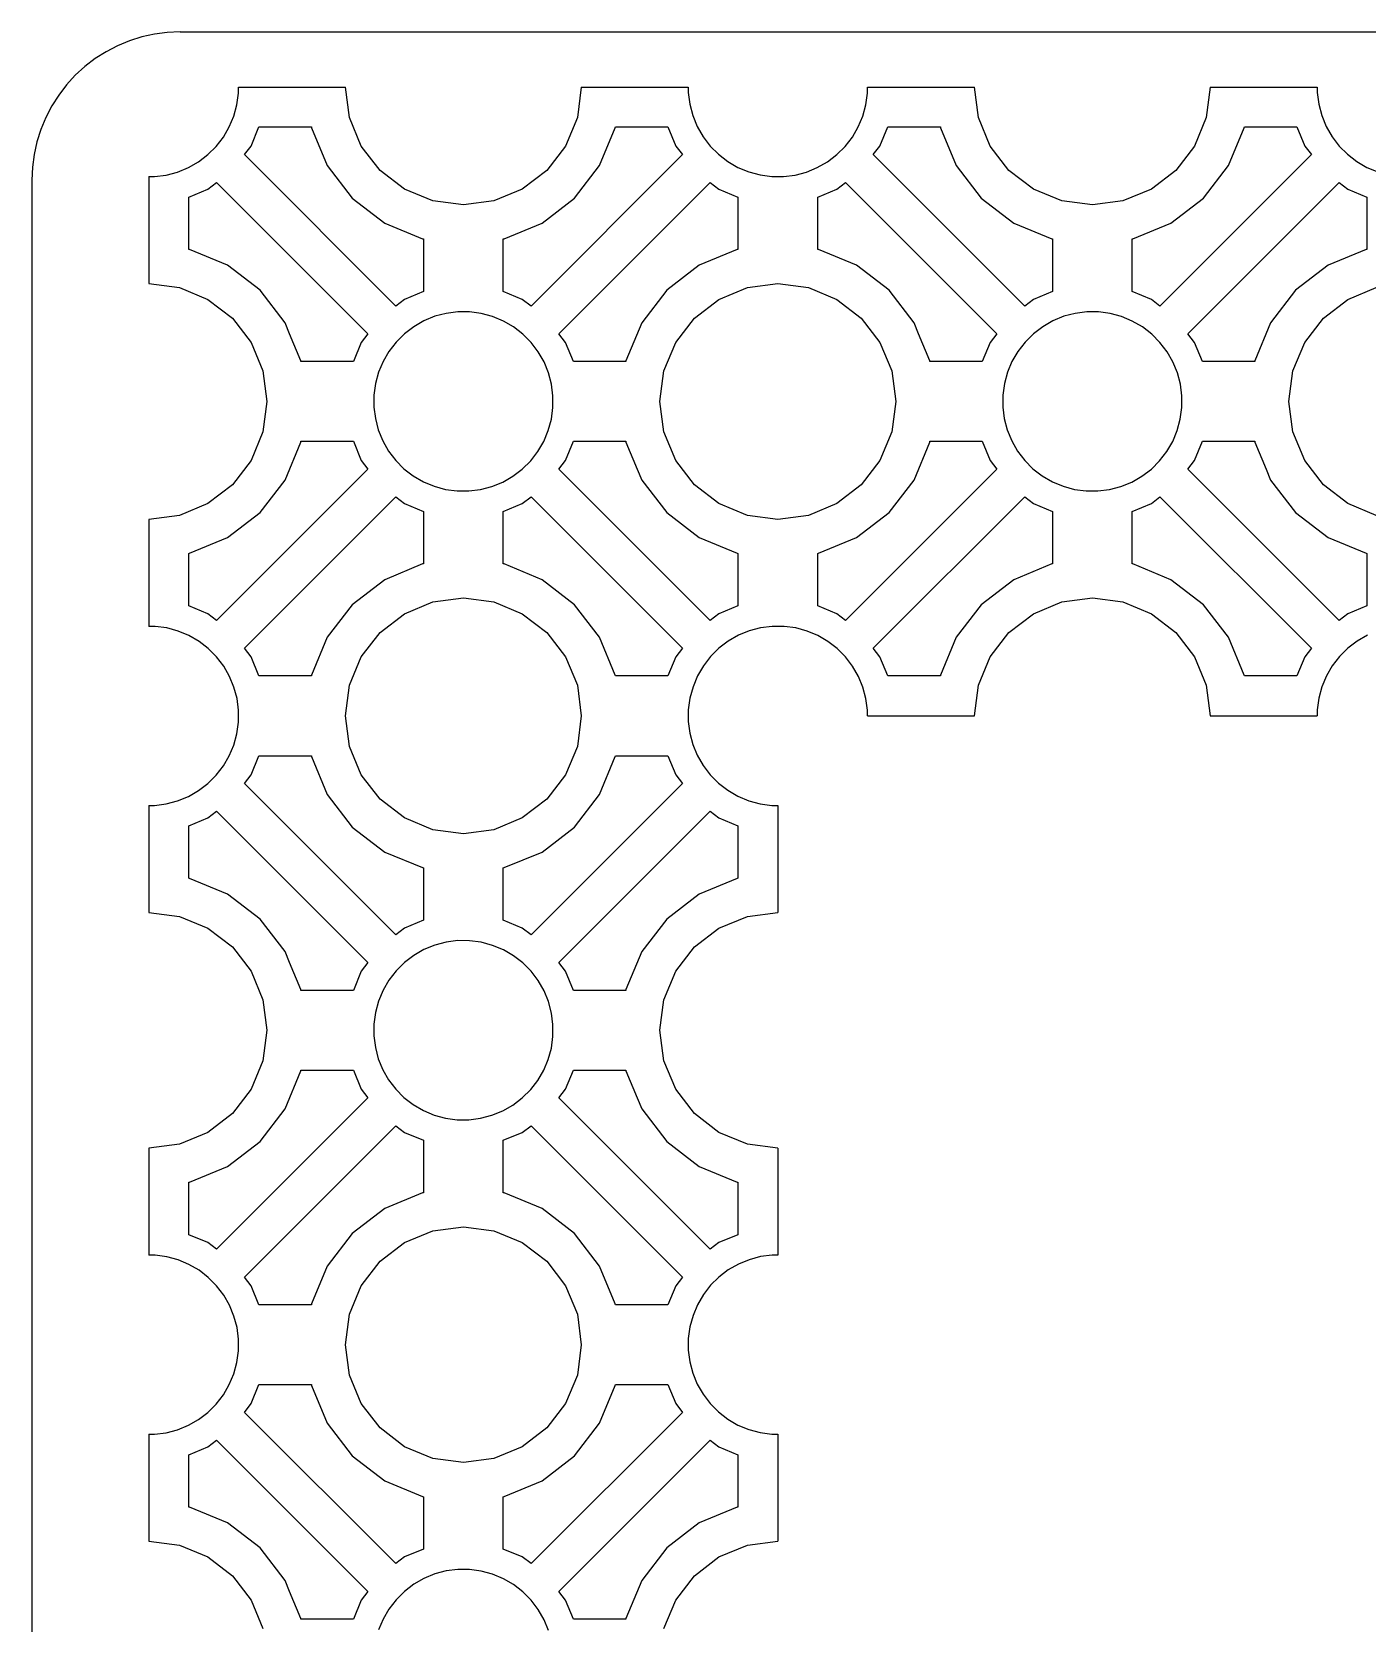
# Model space of a CAD drawing. Extents: x -217 to 217, y -140 to 140.
# Drawn here: x 4 to 118.3, y 3.5 to 139.7 of the extents above; entities that cross this region are included whole.
import ezdxf

# ---------------------------------------------------------------- set-up
doc = ezdxf.new("R2010")
doc.units = 0
doc.layers.get('0').update_dxf_attribs({"linetype": 'CONTINUOUS'})

msp = doc.modelspace()

# ---------------------------------------------------------------- linework, layer by layer
at = {"color": 154}
for p, q in [((13.38, 139.27), (12.33, 138.94)), ((14.46, 139.51), (13.38, 139.27)), ((15.56, 139.66), (14.46, 139.51)), ((16.67, 139.71), (15.56, 139.66)), ((16.67, 139.71), (210.91, 139.68)), ((10.32, 138), (9.38, 137.41)), ((11.3, 138.52), (10.32, 138)), ((12.33, 138.94), (11.3, 138.52)), ((8.51, 136.73), (7.69, 135.99)), ((9.38, 137.41), (8.51, 136.73)), ((6.94, 135.17), (6.27, 134.29)), ((7.69, 135.99), (6.94, 135.17)), ((6.27, 134.29), (5.67, 133.36)), ((5.16, 132.37), (4.73, 131.35)), ((5.67, 133.36), (5.16, 132.37)), ((4.73, 131.35), (4.4, 130.29)), ((4.4, 130.29), (4.16, 129.21)), ((4.02, 128.11), (3.97, 127.01)), ((4.16, 129.21), (4.02, 128.11)), ((3.97, 127.01), (3.97, -127.01))]:
    msp.add_line(p, q, dxfattribs=at)
at = {"color": 1}
for p, q in [((21.65, 134.45), (21.66, 134.98)), ((21.66, 134.98), (30.81, 134.98)), ((31.16, 132.37), (30.81, 134.98)), ((51, 134.98), (50.66, 132.37)), ((51, 134.98), (60.16, 134.98)), ((60.16, 134.98), (60.16, 134.5)), ((75.49, 134.45), (75.49, 134.98)), ((75.49, 134.98), (84.65, 134.98)), ((84.99, 132.37), (84.65, 134.98)), ((104.83, 134.98), (104.49, 132.37)), ((104.83, 134.98), (113.99, 134.98)), ((113.99, 134.98), (113.99, 134.5)), ((21.52, 133.46), (21.65, 134.45)), ((60.16, 134.5), (60.28, 133.51)), ((75.35, 133.46), (75.49, 134.45)), ((113.99, 134.5), (114.12, 133.51)), ((20.87, 131.56), (21.26, 132.49)), ((21.26, 132.49), (21.52, 133.46)), ((32.16, 129.93), (31.16, 132.37)), ((50.66, 132.37), (49.65, 129.93)), ((60.28, 133.51), (60.54, 132.53)), ((60.54, 132.53), (60.92, 131.6)), ((74.7, 131.56), (75.09, 132.49)), ((75.09, 132.49), (75.35, 133.46)), ((86, 129.93), (84.99, 132.37)), ((104.49, 132.37), (103.48, 129.93)), ((114.12, 133.51), (114.38, 132.53)), ((114.38, 132.53), (114.76, 131.6)), ((20.36, 130.69), (20.87, 131.56)), ((22.73, 129.93), (23.41, 131.57)), ((23.41, 131.57), (27.9, 131.57)), ((27.9, 131.57), (27.91, 131.5)), ((27.91, 131.5), (29.25, 128.25)), ((52.56, 128.25), (53.91, 131.5)), ((53.91, 131.5), (53.92, 131.57)), ((53.92, 131.57), (58.4, 131.57)), ((58.4, 131.57), (59.08, 129.93)), ((60.92, 131.6), (61.42, 130.73)), ((74.2, 130.69), (74.7, 131.56)), ((76.56, 129.93), (77.24, 131.57)), ((77.24, 131.57), (81.73, 131.57)), ((81.73, 131.57), (81.74, 131.5)), ((81.74, 131.5), (83.08, 128.25)), ((106.4, 128.25), (107.74, 131.5)), ((107.74, 131.5), (107.75, 131.57)), ((107.75, 131.57), (112.24, 131.57)), ((112.24, 131.57), (112.92, 129.93)), ((114.76, 131.6), (115.26, 130.73)), ((19.04, 129.19), (19.75, 129.9)), ((19.75, 129.9), (20.36, 130.69)), ((22.16, 129.19), (22.73, 129.93)), ((33.77, 127.84), (32.16, 129.93)), ((49.65, 129.93), (48.04, 127.84)), ((59.08, 129.93), (59.65, 129.19)), ((61.42, 130.73), (62.03, 129.93)), ((62.03, 129.93), (62.74, 129.22)), ((72.87, 129.19), (73.58, 129.9)), ((73.58, 129.9), (74.2, 130.69)), ((75.99, 129.19), (76.56, 129.93)), ((87.6, 127.84), (86, 129.93)), ((103.48, 129.93), (101.88, 127.84)), ((112.92, 129.93), (113.49, 129.19)), ((115.26, 130.73), (115.87, 129.93)), ((115.87, 129.93), (116.57, 129.22)), ((16.44, 127.7), (17.37, 128.08)), ((17.37, 128.08), (18.24, 128.58)), ((18.24, 128.58), (19.04, 129.19)), ((35.12, 116.23), (22.16, 129.19)), ((29.25, 128.25), (31.39, 125.46)), ((59.65, 129.19), (46.7, 116.23)), ((50.42, 125.46), (52.56, 128.25)), ((62.74, 129.22), (63.54, 128.61)), ((63.54, 128.61), (64.4, 128.1)), ((64.4, 128.1), (65.33, 127.71)), ((70.27, 127.7), (71.2, 128.08)), ((71.2, 128.08), (72.07, 128.58)), ((72.07, 128.58), (72.87, 129.19)), ((88.95, 116.23), (75.99, 129.19)), ((83.08, 128.25), (85.22, 125.46)), ((113.49, 129.19), (100.53, 116.23)), ((104.26, 125.46), (106.4, 128.25)), ((116.57, 129.22), (117.37, 128.61)), ((117.37, 128.61), (118.24, 128.1)), ((118.24, 128.1), (119.17, 127.71)), ((13.99, 127.31), (13.99, 118.16)), ((13.99, 127.31), (14.47, 127.31)), ((14.47, 127.31), (15.46, 127.44)), ((15.46, 127.44), (16.44, 127.7)), ((19.04, 126.24), (19.78, 126.81)), ((19.78, 126.81), (32.74, 113.85)), ((35.86, 126.24), (33.77, 127.84)), ((48.04, 127.84), (45.95, 126.24)), ((49.08, 113.85), (62.03, 126.81)), ((62.03, 126.81), (62.78, 126.24)), ((65.33, 127.71), (66.3, 127.45)), ((66.3, 127.45), (67.3, 127.32)), ((67.3, 127.32), (68.3, 127.31)), ((68.3, 127.31), (69.3, 127.44)), ((69.3, 127.44), (70.27, 127.7)), ((72.87, 126.24), (73.61, 126.81)), ((73.61, 126.81), (86.57, 113.85)), ((89.69, 126.24), (87.6, 127.84)), ((101.88, 127.84), (99.79, 126.24)), ((102.91, 113.85), (115.87, 126.81)), ((115.87, 126.81), (116.61, 126.24)), ((17.4, 125.56), (19.04, 126.24)), ((17.4, 121.07), (17.4, 125.56)), ((31.39, 125.46), (34.18, 123.32)), ((38.29, 125.23), (35.86, 126.24)), ((45.95, 126.24), (43.52, 125.23)), ((47.64, 123.32), (50.42, 125.46)), ((62.78, 126.24), (64.41, 125.56)), ((64.41, 125.56), (64.41, 121.07)), ((71.24, 125.56), (72.87, 126.24)), ((71.24, 121.07), (71.24, 125.56)), ((85.22, 125.46), (88.01, 123.32)), ((92.13, 125.23), (89.69, 126.24)), ((99.79, 126.24), (97.35, 125.23)), ((101.47, 123.32), (104.26, 125.46)), ((116.61, 126.24), (118.24, 125.56)), ((118.24, 125.56), (118.24, 121.07)), ((40.91, 124.89), (38.29, 125.23)), ((43.52, 125.23), (40.91, 124.89)), ((94.74, 124.89), (92.13, 125.23)), ((97.35, 125.23), (94.74, 124.89)), ((34.18, 123.32), (37.42, 121.98)), ((44.39, 121.98), (47.64, 123.32)), ((88.01, 123.32), (91.26, 121.98)), ((98.22, 121.98), (101.47, 123.32)), ((37.42, 121.98), (37.49, 121.97)), ((37.49, 121.97), (37.49, 117.48)), ((44.32, 121.97), (44.39, 121.98)), ((44.32, 117.48), (44.32, 121.97)), ((91.26, 121.98), (91.33, 121.97)), ((91.33, 121.97), (91.33, 117.48)), ((98.15, 121.97), (98.22, 121.98)), ((98.15, 117.48), (98.15, 121.97)), ((17.47, 121.06), (17.4, 121.07)), ((20.72, 119.72), (17.47, 121.06)), ((64.34, 121.06), (61.09, 119.72)), ((64.41, 121.07), (64.34, 121.06)), ((71.31, 121.06), (71.24, 121.07)), ((74.55, 119.72), (71.31, 121.06)), ((118.17, 121.06), (114.93, 119.72)), ((118.24, 121.07), (118.17, 121.06)), ((23.51, 117.58), (20.72, 119.72)), ((61.09, 119.72), (58.31, 117.58)), ((77.34, 117.58), (74.55, 119.72)), ((114.93, 119.72), (112.14, 117.58)), ((13.99, 118.16), (16.6, 117.81)), ((16.6, 117.81), (19.04, 116.8)), ((25.64, 114.79), (23.51, 117.58)), ((37.49, 117.48), (35.86, 116.8)), ((45.95, 116.8), (44.32, 117.48)), ((58.31, 117.58), (56.17, 114.79)), ((62.78, 116.8), (65.21, 117.81)), ((65.21, 117.81), (67.82, 118.16)), ((67.82, 118.16), (70.44, 117.81)), ((70.44, 117.81), (72.87, 116.8)), ((79.48, 114.79), (77.34, 117.58)), ((91.33, 117.48), (89.69, 116.8)), ((99.79, 116.8), (98.15, 117.48)), ((112.14, 117.58), (110, 114.79)), ((116.61, 116.8), (119.04, 117.81)), ((19.04, 116.8), (21.13, 115.2)), ((35.86, 116.8), (35.12, 116.23)), ((46.7, 116.23), (45.95, 116.8)), ((60.69, 115.2), (62.78, 116.8)), ((72.87, 116.8), (74.96, 115.2)), ((89.69, 116.8), (88.95, 116.23)), ((100.53, 116.23), (99.79, 116.8)), ((114.52, 115.2), (116.61, 116.8)), ((21.13, 115.2), (22.73, 113.11)), ((26.03, 113.85), (25.64, 114.79)), ((36.66, 114.46), (35.86, 113.85)), ((37.53, 114.96), (36.66, 114.46)), ((38.46, 115.35), (37.53, 114.96)), ((39.43, 115.6), (38.46, 115.35)), ((40.43, 115.73), (39.43, 115.6)), ((41.43, 115.73), (40.43, 115.73)), ((42.43, 115.59), (41.43, 115.73)), ((43.4, 115.33), (42.43, 115.59)), ((44.33, 114.94), (43.4, 115.33)), ((45.19, 114.44), (44.33, 114.94)), ((56.17, 114.79), (54.82, 111.55)), ((59.08, 113.11), (60.69, 115.2)), ((74.96, 115.2), (76.56, 113.11)), ((79.87, 113.85), (79.48, 114.79)), ((90.49, 114.46), (89.69, 113.85)), ((91.36, 114.96), (90.49, 114.46)), ((92.29, 115.35), (91.36, 114.96)), ((93.26, 115.6), (92.29, 115.35)), ((94.26, 115.73), (93.26, 115.6)), ((95.27, 115.73), (94.26, 115.73)), ((96.26, 115.59), (95.27, 115.73)), ((97.23, 115.33), (96.26, 115.59)), ((98.16, 114.94), (97.23, 115.33)), ((99.03, 114.44), (98.16, 114.94)), ((110, 114.79), (108.66, 111.55)), ((112.92, 113.11), (114.52, 115.2)), ((22.73, 113.11), (23.74, 110.68)), ((26.99, 111.55), (26.03, 113.85)), ((32.16, 113.11), (31.49, 111.48)), ((32.74, 113.85), (32.16, 113.11)), ((35.15, 113.15), (34.53, 112.35)), ((35.86, 113.85), (35.15, 113.15)), ((45.99, 113.82), (45.19, 114.44)), ((46.7, 113.11), (45.99, 113.82)), ((47.31, 112.31), (46.7, 113.11)), ((49.65, 113.11), (49.08, 113.85)), ((50.33, 111.48), (49.65, 113.11)), ((58.07, 110.68), (59.08, 113.11)), ((76.56, 113.11), (77.57, 110.68)), ((80.82, 111.55), (79.87, 113.85)), ((86, 113.11), (85.32, 111.48)), ((86.57, 113.85), (86, 113.11)), ((88.98, 113.15), (88.37, 112.35)), ((89.69, 113.85), (88.98, 113.15)), ((99.82, 113.82), (99.03, 114.44)), ((100.53, 113.11), (99.82, 113.82)), ((101.14, 112.31), (100.53, 113.11)), ((103.48, 113.11), (102.91, 113.85)), ((104.16, 111.48), (103.48, 113.11)), ((111.91, 110.68), (112.92, 113.11)), ((34.53, 112.35), (34.03, 111.48)), ((47.81, 111.44), (47.31, 112.31)), ((88.37, 112.35), (87.86, 111.48)), ((101.64, 111.44), (101.14, 112.31)), ((23.74, 110.68), (24.08, 108.06)), ((27, 111.48), (26.99, 111.55)), ((31.49, 111.48), (27, 111.48)), ((33.64, 110.56), (33.38, 109.59)), ((34.03, 111.48), (33.64, 110.56)), ((48.19, 110.51), (47.81, 111.44)), ((48.45, 109.54), (48.19, 110.51)), ((54.81, 111.48), (50.33, 111.48)), ((54.82, 111.55), (54.81, 111.48)), ((57.73, 108.06), (58.07, 110.68)), ((77.57, 110.68), (77.92, 108.06)), ((80.83, 111.48), (80.82, 111.55)), ((85.32, 111.48), (80.83, 111.48)), ((87.47, 110.56), (87.21, 109.59)), ((87.86, 111.48), (87.47, 110.56)), ((102.02, 110.51), (101.64, 111.44)), ((102.28, 109.54), (102.02, 110.51)), ((108.65, 111.48), (104.16, 111.48)), ((108.66, 111.55), (108.65, 111.48)), ((111.56, 108.06), (111.91, 110.68)), ((33.38, 109.59), (33.24, 108.59)), ((48.57, 108.54), (48.45, 109.54)), ((87.21, 109.59), (87.08, 108.59)), ((102.41, 108.54), (102.28, 109.54)), ((24.08, 108.06), (23.74, 105.45)), ((33.24, 108.59), (33.24, 107.58)), ((48.57, 107.54), (48.57, 108.54)), ((58.07, 105.45), (57.73, 108.06)), ((77.92, 108.06), (77.57, 105.45)), ((87.08, 108.59), (87.07, 107.58)), ((102.4, 107.54), (102.41, 108.54)), ((111.91, 105.45), (111.56, 108.06)), ((33.24, 107.58), (33.37, 106.59)), ((33.37, 106.59), (33.62, 105.62)), ((48.17, 105.57), (48.44, 106.54)), ((48.44, 106.54), (48.57, 107.54)), ((87.07, 107.58), (87.2, 106.59)), ((87.2, 106.59), (87.46, 105.62)), ((102.01, 105.57), (102.27, 106.54)), ((102.27, 106.54), (102.4, 107.54)), ((23.74, 105.45), (22.73, 103.02)), ((33.62, 105.62), (34.01, 104.69)), ((47.79, 104.64), (48.17, 105.57)), ((59.08, 103.02), (58.07, 105.45)), ((77.57, 105.45), (76.56, 103.02)), ((87.46, 105.62), (87.84, 104.69)), ((101.62, 104.64), (102.01, 105.57)), ((112.92, 103.02), (111.91, 105.45)), ((25.64, 101.33), (26.99, 104.58)), ((26.99, 104.58), (27, 104.65)), ((27, 104.65), (31.49, 104.65)), ((31.49, 104.65), (32.16, 103.02)), ((34.01, 104.69), (34.51, 103.82)), ((34.51, 103.82), (35.12, 103.02)), ((46.67, 102.98), (47.28, 103.78)), ((47.28, 103.78), (47.79, 104.64)), ((49.65, 103.02), (50.33, 104.65)), ((50.33, 104.65), (54.81, 104.65)), ((54.81, 104.65), (54.82, 104.58)), ((54.82, 104.58), (55.78, 102.27)), ((79.48, 101.33), (80.82, 104.58)), ((80.82, 104.58), (80.83, 104.65)), ((80.83, 104.65), (85.32, 104.65)), ((85.32, 104.65), (86, 103.02)), ((87.84, 104.69), (88.34, 103.82)), ((88.34, 103.82), (88.95, 103.02)), ((100.5, 102.98), (101.11, 103.78)), ((101.11, 103.78), (101.62, 104.64)), ((103.48, 103.02), (104.16, 104.65)), ((104.16, 104.65), (108.65, 104.65)), ((108.65, 104.65), (108.66, 104.58)), ((108.66, 104.58), (109.61, 102.27)), ((32.74, 102.27), (19.78, 89.32)), ((22.73, 103.02), (21.13, 100.93)), ((32.16, 103.02), (32.74, 102.27)), ((35.12, 103.02), (35.82, 102.3)), ((35.82, 102.3), (36.62, 101.69)), ((45.15, 101.66), (45.95, 102.27)), ((45.95, 102.27), (46.67, 102.98)), ((49.08, 102.27), (49.65, 103.02)), ((62.03, 89.32), (49.08, 102.27)), ((55.78, 102.27), (56.17, 101.33)), ((60.69, 100.93), (59.08, 103.02)), ((86.57, 102.27), (73.61, 89.32)), ((76.56, 103.02), (74.96, 100.93)), ((86, 103.02), (86.57, 102.27)), ((88.95, 103.02), (89.66, 102.3)), ((89.66, 102.3), (90.45, 101.69)), ((98.99, 101.66), (99.79, 102.27)), ((99.79, 102.27), (100.5, 102.98)), ((102.91, 102.27), (103.48, 103.02)), ((115.87, 89.32), (102.91, 102.27)), ((109.61, 102.27), (110, 101.33)), ((114.52, 100.93), (112.92, 103.02)), ((21.13, 100.93), (19.04, 99.32)), ((23.51, 98.55), (25.64, 101.33)), ((36.62, 101.69), (37.49, 101.18)), ((37.49, 101.18), (38.41, 100.8)), ((43.35, 100.78), (44.28, 101.16)), ((44.28, 101.16), (45.15, 101.66)), ((56.17, 101.33), (58.31, 98.55)), ((62.78, 99.32), (60.69, 100.93)), ((74.96, 100.93), (72.87, 99.32)), ((77.34, 98.55), (79.48, 101.33)), ((90.45, 101.69), (91.32, 101.18)), ((91.32, 101.18), (92.25, 100.8)), ((97.19, 100.78), (98.12, 101.16)), ((98.12, 101.16), (98.99, 101.66)), ((110, 101.33), (112.14, 98.55)), ((116.61, 99.32), (114.52, 100.93)), ((22.16, 86.94), (35.12, 99.89)), ((35.12, 99.89), (35.86, 99.32)), ((38.41, 100.8), (39.38, 100.53)), ((39.38, 100.53), (40.38, 100.4)), ((40.38, 100.4), (41.38, 100.4)), ((41.38, 100.4), (42.38, 100.52)), ((42.38, 100.52), (43.35, 100.78)), ((45.95, 99.32), (46.7, 99.89)), ((46.7, 99.89), (59.65, 86.94)), ((75.99, 86.94), (88.95, 99.89)), ((88.95, 99.89), (89.69, 99.32)), ((92.25, 100.8), (93.22, 100.53)), ((93.22, 100.53), (94.21, 100.4)), ((94.21, 100.4), (95.22, 100.4)), ((95.22, 100.4), (96.22, 100.52)), ((96.22, 100.52), (97.19, 100.78)), ((99.79, 99.32), (100.53, 99.89)), ((100.53, 99.89), (113.49, 86.94)), ((16.6, 98.31), (13.99, 97.97)), ((19.04, 99.32), (16.6, 98.31)), ((20.72, 96.41), (23.51, 98.55)), ((35.86, 99.32), (37.49, 98.64)), ((37.49, 98.64), (37.49, 94.16)), ((44.32, 98.64), (45.95, 99.32)), ((44.32, 94.16), (44.32, 98.64)), ((58.31, 98.55), (61.09, 96.41)), ((65.21, 98.31), (62.78, 99.32)), ((67.82, 97.97), (65.21, 98.31)), ((70.44, 98.31), (67.82, 97.97)), ((72.87, 99.32), (70.44, 98.31)), ((74.55, 96.41), (77.34, 98.55)), ((89.69, 99.32), (91.33, 98.64)), ((91.33, 98.64), (91.33, 94.16)), ((98.15, 98.64), (99.79, 99.32)), ((98.15, 94.16), (98.15, 98.64)), ((112.14, 98.55), (114.93, 96.41)), ((119.04, 98.31), (116.61, 99.32)), ((13.99, 97.97), (13.99, 88.81)), ((17.47, 95.06), (20.72, 96.41)), ((61.09, 96.41), (64.34, 95.06)), ((71.31, 95.06), (74.55, 96.41)), ((114.93, 96.41), (118.17, 95.06)), ((17.4, 95.05), (17.47, 95.06)), ((17.4, 90.57), (17.4, 95.05)), ((37.42, 94.15), (34.18, 92.8)), ((37.49, 94.16), (37.42, 94.15)), ((44.39, 94.15), (44.32, 94.16)), ((47.64, 92.8), (44.39, 94.15)), ((64.34, 95.06), (64.41, 95.05)), ((64.41, 95.05), (64.41, 90.57)), ((71.24, 95.05), (71.31, 95.06)), ((71.24, 90.57), (71.24, 95.05)), ((91.26, 94.15), (88.01, 92.8)), ((91.33, 94.16), (91.26, 94.15)), ((98.22, 94.15), (98.15, 94.16)), ((101.47, 92.8), (98.22, 94.15)), ((118.17, 95.06), (118.24, 95.05)), ((118.24, 95.05), (118.24, 90.57)), ((34.18, 92.8), (31.39, 90.66)), ((50.42, 90.66), (47.64, 92.8)), ((88.01, 92.8), (85.22, 90.66)), ((104.26, 90.66), (101.47, 92.8)), ((19.04, 89.89), (17.4, 90.57)), ((31.39, 90.66), (29.25, 87.88)), ((35.86, 89.89), (38.29, 90.9)), ((38.29, 90.9), (40.91, 91.24)), ((40.91, 91.24), (43.52, 90.9)), ((43.52, 90.9), (45.95, 89.89)), ((52.56, 87.88), (50.42, 90.66)), ((64.41, 90.57), (62.78, 89.89)), ((72.87, 89.89), (71.24, 90.57)), ((85.22, 90.66), (83.08, 87.88)), ((89.69, 89.89), (92.13, 90.9)), ((92.13, 90.9), (94.74, 91.24)), ((94.74, 91.24), (97.35, 90.9)), ((97.35, 90.9), (99.79, 89.89)), ((106.4, 87.88), (104.26, 90.66)), ((118.24, 90.57), (116.61, 89.89)), ((14.52, 88.81), (13.99, 88.81)), ((15.51, 88.68), (14.52, 88.81)), ((16.48, 88.41), (15.51, 88.68)), ((19.78, 89.32), (19.04, 89.89)), ((33.77, 88.28), (35.86, 89.89)), ((45.95, 89.89), (48.04, 88.28)), ((62.78, 89.89), (62.03, 89.32)), ((66.35, 88.69), (65.38, 88.43)), ((67.34, 88.81), (66.35, 88.69)), ((68.35, 88.81), (67.34, 88.81)), ((69.35, 88.68), (68.35, 88.81)), ((70.32, 88.41), (69.35, 88.68)), ((73.61, 89.32), (72.87, 89.89)), ((87.6, 88.28), (89.69, 89.89)), ((99.79, 89.89), (101.88, 88.28)), ((116.61, 89.89), (115.87, 89.32)), ((17.41, 88.03), (16.48, 88.41)), ((18.28, 87.52), (17.41, 88.03)), ((19.07, 86.91), (18.28, 87.52)), ((29.25, 87.88), (27.91, 84.63)), ((32.16, 86.19), (33.77, 88.28)), ((48.04, 88.28), (49.65, 86.19)), ((53.91, 84.63), (52.56, 87.88)), ((63.58, 87.55), (62.78, 86.94)), ((64.45, 88.05), (63.58, 87.55)), ((65.38, 88.43), (64.45, 88.05)), ((71.24, 88.03), (70.32, 88.41)), ((72.11, 87.52), (71.24, 88.03)), ((72.91, 86.91), (72.11, 87.52)), ((83.08, 87.88), (81.74, 84.63)), ((86, 86.19), (87.6, 88.28)), ((101.88, 88.28), (103.48, 86.19)), ((107.74, 84.63), (106.4, 87.88)), ((117.41, 87.55), (116.61, 86.94)), ((118.28, 88.05), (117.41, 87.55)), ((19.78, 86.19), (19.07, 86.91)), ((20.39, 85.39), (19.78, 86.19)), ((22.73, 86.19), (22.16, 86.94)), ((23.41, 84.56), (22.73, 86.19)), ((31.16, 83.76), (32.16, 86.19)), ((49.65, 86.19), (50.66, 83.76)), ((59.08, 86.19), (58.4, 84.56)), ((59.65, 86.94), (59.08, 86.19)), ((62.06, 86.23), (61.45, 85.43)), ((62.78, 86.94), (62.06, 86.23)), ((73.61, 86.19), (72.91, 86.91)), ((74.22, 85.39), (73.61, 86.19)), ((76.56, 86.19), (75.99, 86.94)), ((77.24, 84.56), (76.56, 86.19)), ((84.99, 83.76), (86, 86.19)), ((103.48, 86.19), (104.49, 83.76)), ((112.92, 86.19), (112.24, 84.56)), ((113.49, 86.94), (112.92, 86.19)), ((115.9, 86.23), (115.28, 85.43)), ((116.61, 86.94), (115.9, 86.23)), ((20.89, 84.52), (20.39, 85.39)), ((21.27, 83.59), (20.89, 84.52)), ((27.9, 84.56), (23.41, 84.56)), ((27.91, 84.63), (27.9, 84.56)), ((53.92, 84.56), (53.91, 84.63)), ((58.4, 84.56), (53.92, 84.56)), ((60.94, 84.57), (60.56, 83.64)), ((61.45, 85.43), (60.94, 84.57)), ((74.72, 84.52), (74.22, 85.39)), ((75.11, 83.59), (74.72, 84.52)), ((81.73, 84.56), (77.24, 84.56)), ((81.74, 84.63), (81.73, 84.56)), ((107.75, 84.56), (107.74, 84.63)), ((112.24, 84.56), (107.75, 84.56)), ((114.78, 84.57), (114.39, 83.64)), ((115.28, 85.43), (114.78, 84.57)), ((21.53, 82.62), (21.27, 83.59)), ((30.81, 81.15), (31.16, 83.76)), ((50.66, 83.76), (51, 81.15)), ((60.56, 83.64), (60.29, 82.67)), ((75.36, 82.62), (75.11, 83.59)), ((84.65, 81.15), (84.99, 83.76)), ((104.49, 83.76), (104.83, 81.15)), ((114.39, 83.64), (114.13, 82.67)), ((21.66, 81.63), (21.53, 82.62)), ((60.29, 82.67), (60.16, 81.67)), ((75.49, 81.63), (75.36, 82.62)), ((114.13, 82.67), (113.99, 81.67)), ((21.52, 79.62), (21.65, 80.62)), ((21.65, 80.62), (21.66, 81.63)), ((31.16, 78.53), (30.81, 81.15)), ((51, 81.15), (50.66, 78.53)), ((60.16, 81.67), (60.16, 81.15)), ((60.16, 81.15), (60.16, 80.67)), ((60.16, 80.67), (60.28, 79.67)), ((75.49, 81.15), (75.49, 81.63)), ((75.49, 81.15), (84.65, 81.15)), ((104.83, 81.15), (113.99, 81.15)), ((113.99, 81.67), (113.99, 81.15)), ((21.26, 78.65), (21.52, 79.62)), ((60.28, 79.67), (60.54, 78.7)), ((20.36, 76.86), (20.87, 77.73)), ((20.87, 77.73), (21.26, 78.65)), ((22.73, 76.1), (23.41, 77.73)), ((23.41, 77.73), (27.9, 77.73)), ((27.9, 77.73), (27.91, 77.66)), ((27.91, 77.66), (29.25, 74.42)), ((32.16, 76.1), (31.16, 78.53)), ((50.66, 78.53), (49.65, 76.1)), ((52.56, 74.42), (53.91, 77.66)), ((53.91, 77.66), (53.92, 77.73)), ((53.92, 77.73), (58.4, 77.73)), ((58.4, 77.73), (59.08, 76.1)), ((60.54, 78.7), (60.92, 77.77)), ((60.92, 77.77), (61.42, 76.9)), ((19.75, 76.06), (20.36, 76.86)), ((61.42, 76.9), (62.03, 76.1)), ((18.24, 74.75), (19.04, 75.36)), ((19.04, 75.36), (19.75, 76.06)), ((22.16, 75.36), (22.73, 76.1)), ((35.12, 62.4), (22.16, 75.36)), ((33.77, 74.01), (32.16, 76.1)), ((59.65, 75.36), (46.7, 62.4)), ((49.65, 76.1), (48.04, 74.01)), ((59.08, 76.1), (59.65, 75.36)), ((62.03, 76.1), (62.74, 75.39)), ((62.74, 75.39), (63.54, 74.77)), ((14.47, 73.48), (15.46, 73.61)), ((15.46, 73.61), (16.44, 73.86)), ((16.44, 73.86), (17.37, 74.25)), ((17.37, 74.25), (18.24, 74.75)), ((29.25, 74.42), (31.39, 71.63)), ((35.86, 72.41), (33.77, 74.01)), ((48.04, 74.01), (45.95, 72.41)), ((50.42, 71.63), (52.56, 74.42)), ((63.54, 74.77), (64.4, 74.27)), ((64.4, 74.27), (65.33, 73.88)), ((65.33, 73.88), (66.3, 73.62)), ((66.3, 73.62), (67.3, 73.48)), ((13.99, 73.48), (13.99, 64.32)), ((13.99, 73.48), (14.47, 73.48)), ((17.4, 71.73), (19.04, 72.41)), ((19.04, 72.41), (19.78, 72.98)), ((19.78, 72.98), (32.74, 60.02)), ((38.29, 71.4), (35.86, 72.41)), ((45.95, 72.41), (43.52, 71.4)), ((49.08, 60.02), (62.03, 72.98)), ((62.03, 72.98), (62.78, 72.41)), ((62.78, 72.41), (64.41, 71.73)), ((67.3, 73.48), (67.82, 73.48)), ((67.82, 73.48), (67.82, 64.32)), ((17.4, 67.24), (17.4, 71.73)), ((31.39, 71.63), (34.18, 69.49)), ((40.91, 71.05), (38.29, 71.4)), ((43.52, 71.4), (40.91, 71.05)), ((47.64, 69.49), (50.42, 71.63)), ((64.41, 71.73), (64.41, 67.24)), ((34.18, 69.49), (37.42, 68.15)), ((44.39, 68.15), (47.64, 69.49)), ((37.42, 68.15), (37.49, 68.14)), ((37.49, 68.14), (37.49, 63.65)), ((44.32, 68.14), (44.39, 68.15)), ((44.32, 63.65), (44.32, 68.14)), ((17.47, 67.23), (17.4, 67.24)), ((20.72, 65.89), (17.47, 67.23)), ((64.34, 67.23), (61.09, 65.89)), ((64.41, 67.24), (64.34, 67.23)), ((23.51, 63.75), (20.72, 65.89)), ((61.09, 65.89), (58.31, 63.75)), ((13.99, 64.32), (16.6, 63.98)), ((65.21, 63.98), (67.82, 64.32)), ((16.6, 63.98), (19.04, 62.97)), ((19.04, 62.97), (21.13, 61.37)), ((25.64, 60.96), (23.51, 63.75)), ((35.86, 62.97), (35.12, 62.4)), ((37.49, 63.65), (35.86, 62.97)), ((45.95, 62.97), (44.32, 63.65)), ((46.7, 62.4), (45.95, 62.97)), ((58.31, 63.75), (56.17, 60.96)), ((60.69, 61.37), (62.78, 62.97)), ((62.78, 62.97), (65.21, 63.98)), ((21.13, 61.37), (22.73, 59.28)), ((38.46, 61.51), (37.53, 61.13)), ((39.43, 61.77), (38.46, 61.51)), ((40.43, 61.9), (39.43, 61.77)), ((41.43, 61.89), (40.43, 61.9)), ((42.43, 61.76), (41.43, 61.89)), ((43.4, 61.5), (42.43, 61.76)), ((44.33, 61.11), (43.4, 61.5)), ((59.08, 59.28), (60.69, 61.37)), ((26.03, 60.02), (25.64, 60.96)), ((26.99, 57.71), (26.03, 60.02)), ((32.74, 60.02), (32.16, 59.28)), ((35.86, 60.02), (35.15, 59.31)), ((36.66, 60.63), (35.86, 60.02)), ((37.53, 61.13), (36.66, 60.63)), ((45.19, 60.6), (44.33, 61.11)), ((45.99, 59.99), (45.19, 60.6)), ((46.7, 59.28), (45.99, 59.99)), ((49.65, 59.28), (49.08, 60.02)), ((56.17, 60.96), (54.82, 57.71)), ((22.73, 59.28), (23.74, 56.84)), ((32.16, 59.28), (31.49, 57.64)), ((35.15, 59.31), (34.53, 58.52)), ((47.31, 58.48), (46.7, 59.28)), ((50.33, 57.64), (49.65, 59.28)), ((58.07, 56.84), (59.08, 59.28)), ((27, 57.64), (26.99, 57.71)), ((31.49, 57.64), (27, 57.64)), ((34.03, 57.65), (33.64, 56.72)), ((34.53, 58.52), (34.03, 57.65)), ((47.81, 57.61), (47.31, 58.48)), ((48.19, 56.68), (47.81, 57.61)), ((54.81, 57.64), (50.33, 57.64)), ((54.82, 57.71), (54.81, 57.64)), ((23.74, 56.84), (24.08, 54.23)), ((33.64, 56.72), (33.38, 55.75)), ((48.45, 55.7), (48.19, 56.68)), ((57.73, 54.23), (58.07, 56.84)), ((33.38, 55.75), (33.24, 54.76)), ((33.24, 54.76), (33.24, 53.75)), ((48.57, 54.71), (48.45, 55.7)), ((48.57, 53.7), (48.57, 54.71)), ((24.08, 54.23), (23.74, 51.62)), ((33.24, 53.75), (33.37, 52.75)), ((48.44, 52.71), (48.57, 53.7)), ((58.07, 51.62), (57.73, 54.23)), ((33.37, 52.75), (33.62, 51.78)), ((33.62, 51.78), (34.01, 50.85)), ((48.17, 51.74), (48.44, 52.71)), ((23.74, 51.62), (22.73, 49.18)), ((25.64, 47.5), (26.99, 50.75)), ((26.99, 50.75), (27, 50.82)), ((27, 50.82), (31.49, 50.82)), ((31.49, 50.82), (32.16, 49.18)), ((34.01, 50.85), (34.51, 49.98)), ((47.28, 49.94), (47.79, 50.81)), ((47.79, 50.81), (48.17, 51.74)), ((49.65, 49.18), (50.33, 50.82)), ((50.33, 50.82), (54.81, 50.82)), ((54.81, 50.82), (54.82, 50.75)), ((54.82, 50.75), (55.78, 48.44)), ((59.08, 49.18), (58.07, 51.62)), ((22.73, 49.18), (21.13, 47.09)), ((32.16, 49.18), (32.74, 48.44)), ((34.51, 49.98), (35.12, 49.18)), ((35.12, 49.18), (35.82, 48.47)), ((45.95, 48.44), (46.67, 49.15)), ((46.67, 49.15), (47.28, 49.94)), ((49.08, 48.44), (49.65, 49.18)), ((60.69, 47.09), (59.08, 49.18)), ((32.74, 48.44), (19.78, 35.48)), ((35.82, 48.47), (36.62, 47.86)), ((36.62, 47.86), (37.49, 47.35)), ((44.28, 47.33), (45.15, 47.83)), ((45.15, 47.83), (45.95, 48.44)), ((62.03, 35.48), (49.08, 48.44)), ((55.78, 48.44), (56.17, 47.5)), ((21.13, 47.09), (19.04, 45.49)), ((23.51, 44.71), (25.64, 47.5)), ((37.49, 47.35), (38.41, 46.96)), ((38.41, 46.96), (39.38, 46.7)), ((39.38, 46.7), (40.38, 46.57)), ((40.38, 46.57), (41.38, 46.56)), ((41.38, 46.56), (42.38, 46.69)), ((42.38, 46.69), (43.35, 46.95)), ((43.35, 46.95), (44.28, 47.33)), ((56.17, 47.5), (58.31, 44.71)), ((62.78, 45.49), (60.69, 47.09)), ((19.04, 45.49), (16.6, 44.48)), ((22.16, 33.1), (35.12, 46.06)), ((35.12, 46.06), (35.86, 45.49)), ((35.86, 45.49), (37.49, 44.81)), ((44.32, 44.81), (45.95, 45.49)), ((45.95, 45.49), (46.7, 46.06)), ((46.7, 46.06), (59.65, 33.1)), ((65.21, 44.48), (62.78, 45.49)), ((16.6, 44.48), (13.99, 44.14)), ((13.99, 44.14), (13.99, 34.98)), ((20.72, 42.57), (23.51, 44.71)), ((37.49, 44.81), (37.49, 40.32)), ((44.32, 40.32), (44.32, 44.81)), ((58.31, 44.71), (61.09, 42.57)), ((67.82, 44.14), (65.21, 44.48)), ((67.82, 44.14), (67.82, 34.98)), ((17.47, 41.23), (20.72, 42.57)), ((61.09, 42.57), (64.34, 41.23)), ((17.4, 41.22), (17.47, 41.23)), ((17.4, 36.73), (17.4, 41.22)), ((64.34, 41.23), (64.41, 41.22)), ((64.41, 41.22), (64.41, 36.73)), ((37.42, 40.31), (34.18, 38.97)), ((37.49, 40.32), (37.42, 40.31)), ((44.39, 40.31), (44.32, 40.32)), ((47.64, 38.97), (44.39, 40.31)), ((34.18, 38.97), (31.39, 36.83)), ((50.42, 36.83), (47.64, 38.97)), ((31.39, 36.83), (29.25, 34.04)), ((35.86, 36.05), (38.29, 37.06)), ((38.29, 37.06), (40.91, 37.41)), ((40.91, 37.41), (43.52, 37.06)), ((43.52, 37.06), (45.95, 36.05)), ((52.56, 34.04), (50.42, 36.83)), ((19.04, 36.05), (17.4, 36.73)), ((19.78, 35.48), (19.04, 36.05)), ((33.77, 34.45), (35.86, 36.05)), ((45.95, 36.05), (48.04, 34.45)), ((62.78, 36.05), (62.03, 35.48)), ((64.41, 36.73), (62.78, 36.05)), ((14.52, 34.98), (13.99, 34.98)), ((15.51, 34.84), (14.52, 34.98)), ((16.48, 34.58), (15.51, 34.84)), ((17.41, 34.19), (16.48, 34.58)), ((18.28, 33.69), (17.41, 34.19)), ((32.16, 32.36), (33.77, 34.45)), ((48.04, 34.45), (49.65, 32.36)), ((64.45, 34.21), (63.58, 33.71)), ((65.38, 34.59), (64.45, 34.21)), ((66.35, 34.85), (65.38, 34.59)), ((67.34, 34.98), (66.35, 34.85)), ((67.82, 34.98), (67.34, 34.98)), ((19.07, 33.07), (18.28, 33.69)), ((19.78, 32.36), (19.07, 33.07)), ((22.73, 32.36), (22.16, 33.1)), ((29.25, 34.04), (27.91, 30.8)), ((53.91, 30.8), (52.56, 34.04)), ((59.65, 33.1), (59.08, 32.36)), ((62.78, 33.1), (62.06, 32.4)), ((63.58, 33.71), (62.78, 33.1)), ((20.39, 31.56), (19.78, 32.36)), ((20.89, 30.69), (20.39, 31.56)), ((23.41, 30.73), (22.73, 32.36)), ((31.16, 29.93), (32.16, 32.36)), ((49.65, 32.36), (50.66, 29.93)), ((59.08, 32.36), (58.4, 30.73)), ((61.45, 31.6), (60.94, 30.73)), ((62.06, 32.4), (61.45, 31.6)), ((21.27, 29.76), (20.89, 30.69)), ((27.9, 30.73), (23.41, 30.73)), ((27.91, 30.8), (27.9, 30.73)), ((53.92, 30.73), (53.91, 30.8)), ((58.4, 30.73), (53.92, 30.73)), ((60.94, 30.73), (60.56, 29.8)), ((21.53, 28.79), (21.27, 29.76)), ((21.66, 27.79), (21.53, 28.79)), ((30.81, 27.31), (31.16, 29.93)), ((50.66, 29.93), (51, 27.31)), ((60.29, 28.84), (60.16, 27.84)), ((60.56, 29.8), (60.29, 28.84)), ((21.65, 26.79), (21.66, 27.79)), ((31.16, 24.7), (30.81, 27.31)), ((51, 27.31), (50.66, 24.7)), ((60.16, 27.84), (60.16, 26.83)), ((21.52, 25.79), (21.65, 26.79)), ((60.16, 26.83), (60.28, 25.84)), ((20.87, 23.89), (21.26, 24.82)), ((21.26, 24.82), (21.52, 25.79)), ((32.16, 22.27), (31.16, 24.7)), ((50.66, 24.7), (49.65, 22.27)), ((60.28, 25.84), (60.54, 24.87)), ((60.54, 24.87), (60.92, 23.94)), ((20.36, 23.03), (20.87, 23.89)), ((22.73, 22.27), (23.41, 23.9)), ((23.41, 23.9), (27.9, 23.9)), ((27.9, 23.9), (27.91, 23.83)), ((27.91, 23.83), (29.25, 20.58)), ((52.56, 20.58), (53.91, 23.83)), ((53.91, 23.83), (53.92, 23.9)), ((53.92, 23.9), (58.4, 23.9)), ((58.4, 23.9), (59.08, 22.27)), ((60.92, 23.94), (61.42, 23.07)), ((19.04, 21.52), (19.75, 22.23)), ((19.75, 22.23), (20.36, 23.03)), ((22.16, 21.52), (22.73, 22.27)), ((33.77, 20.18), (32.16, 22.27)), ((49.65, 22.27), (48.04, 20.18)), ((59.08, 22.27), (59.65, 21.52)), ((61.42, 23.07), (62.03, 22.27)), ((62.03, 22.27), (62.74, 21.55)), ((17.37, 20.41), (18.24, 20.91)), ((18.24, 20.91), (19.04, 21.52)), ((35.12, 8.57), (22.16, 21.52)), ((29.25, 20.58), (31.39, 17.8)), ((59.65, 21.52), (46.7, 8.57)), ((50.42, 17.8), (52.56, 20.58)), ((62.74, 21.55), (63.54, 20.94)), ((63.54, 20.94), (64.4, 20.43)), ((13.99, 19.65), (13.99, 10.49)), ((13.99, 19.65), (14.47, 19.65)), ((14.47, 19.65), (15.46, 19.77)), ((15.46, 19.77), (16.44, 20.03)), ((16.44, 20.03), (17.37, 20.41)), ((19.04, 18.57), (19.78, 19.14)), ((19.78, 19.14), (32.74, 6.19)), ((35.86, 18.57), (33.77, 20.18)), ((48.04, 20.18), (45.95, 18.57)), ((49.08, 6.19), (62.03, 19.14)), ((62.03, 19.14), (62.78, 18.57)), ((64.4, 20.43), (65.33, 20.05)), ((65.33, 20.05), (66.3, 19.78)), ((66.3, 19.78), (67.3, 19.65)), ((67.3, 19.65), (67.82, 19.65)), ((67.82, 19.65), (67.82, 10.49)), ((17.4, 17.89), (19.04, 18.57)), ((17.4, 13.41), (17.4, 17.89)), ((31.39, 17.8), (34.18, 15.66)), ((38.29, 17.56), (35.86, 18.57)), ((45.95, 18.57), (43.52, 17.56)), ((47.64, 15.66), (50.42, 17.8)), ((62.78, 18.57), (64.41, 17.89)), ((64.41, 17.89), (64.41, 13.41)), ((40.91, 17.22), (38.29, 17.56)), ((43.52, 17.56), (40.91, 17.22)), ((34.18, 15.66), (37.42, 14.31)), ((44.39, 14.31), (47.64, 15.66)), ((37.42, 14.31), (37.49, 14.3)), ((37.49, 14.3), (37.49, 9.81)), ((44.32, 14.3), (44.39, 14.31)), ((44.32, 9.81), (44.32, 14.3)), ((17.47, 13.4), (17.4, 13.41)), ((20.72, 12.05), (17.47, 13.4)), ((64.34, 13.4), (61.09, 12.05)), ((64.41, 13.41), (64.34, 13.4)), ((23.51, 9.91), (20.72, 12.05)), ((61.09, 12.05), (58.31, 9.91)), ((13.99, 10.49), (16.6, 10.15)), ((16.6, 10.15), (19.04, 9.14)), ((25.64, 7.13), (23.51, 9.91)), ((37.49, 9.81), (35.86, 9.14)), ((45.95, 9.14), (44.32, 9.81)), ((58.31, 9.91), (56.17, 7.13)), ((62.78, 9.14), (65.21, 10.15)), ((65.21, 10.15), (67.82, 10.49)), ((19.04, 9.14), (21.13, 7.53)), ((35.86, 9.14), (35.12, 8.57)), ((46.7, 8.57), (45.95, 9.14)), ((60.69, 7.53), (62.78, 9.14)), ((21.13, 7.53), (22.73, 5.44)), ((26.03, 6.19), (25.64, 7.13)), ((37.53, 7.3), (36.66, 6.8)), ((38.46, 7.68), (37.53, 7.3)), ((39.43, 7.94), (38.46, 7.68)), ((40.43, 8.06), (39.43, 7.94)), ((41.43, 8.06), (40.43, 8.06)), ((42.43, 7.93), (41.43, 8.06)), ((43.4, 7.66), (42.43, 7.93)), ((44.33, 7.28), (43.4, 7.66)), ((45.19, 6.77), (44.33, 7.28)), ((56.17, 7.13), (54.82, 3.88)), ((59.08, 5.44), (60.69, 7.53)), ((26.99, 3.88), (26.03, 6.19)), ((32.74, 6.19), (32.16, 5.44)), ((35.15, 5.48), (34.53, 4.68)), ((35.86, 6.19), (35.15, 5.48)), ((36.66, 6.8), (35.86, 6.19)), ((45.99, 6.16), (45.19, 6.77)), ((46.7, 5.44), (45.99, 6.16)), ((49.65, 5.44), (49.08, 6.19)), ((22.73, 5.44), (23.74, 3.01)), ((32.16, 5.44), (31.49, 3.81)), ((34.53, 4.68), (34.03, 3.82)), ((47.31, 4.64), (46.7, 5.44)), ((47.81, 3.77), (47.31, 4.64)), ((50.33, 3.81), (49.65, 5.44)), ((58.07, 3.01), (59.08, 5.44)), ((27, 3.81), (26.99, 3.88)), ((31.49, 3.81), (27, 3.81)), ((34.03, 3.82), (33.64, 2.89)), ((48.19, 2.84), (47.81, 3.77)), ((54.81, 3.81), (50.33, 3.81)), ((54.82, 3.88), (54.81, 3.81))]:
    msp.add_line(p, q, dxfattribs=at)

doc.saveas('drawing.dxf')
